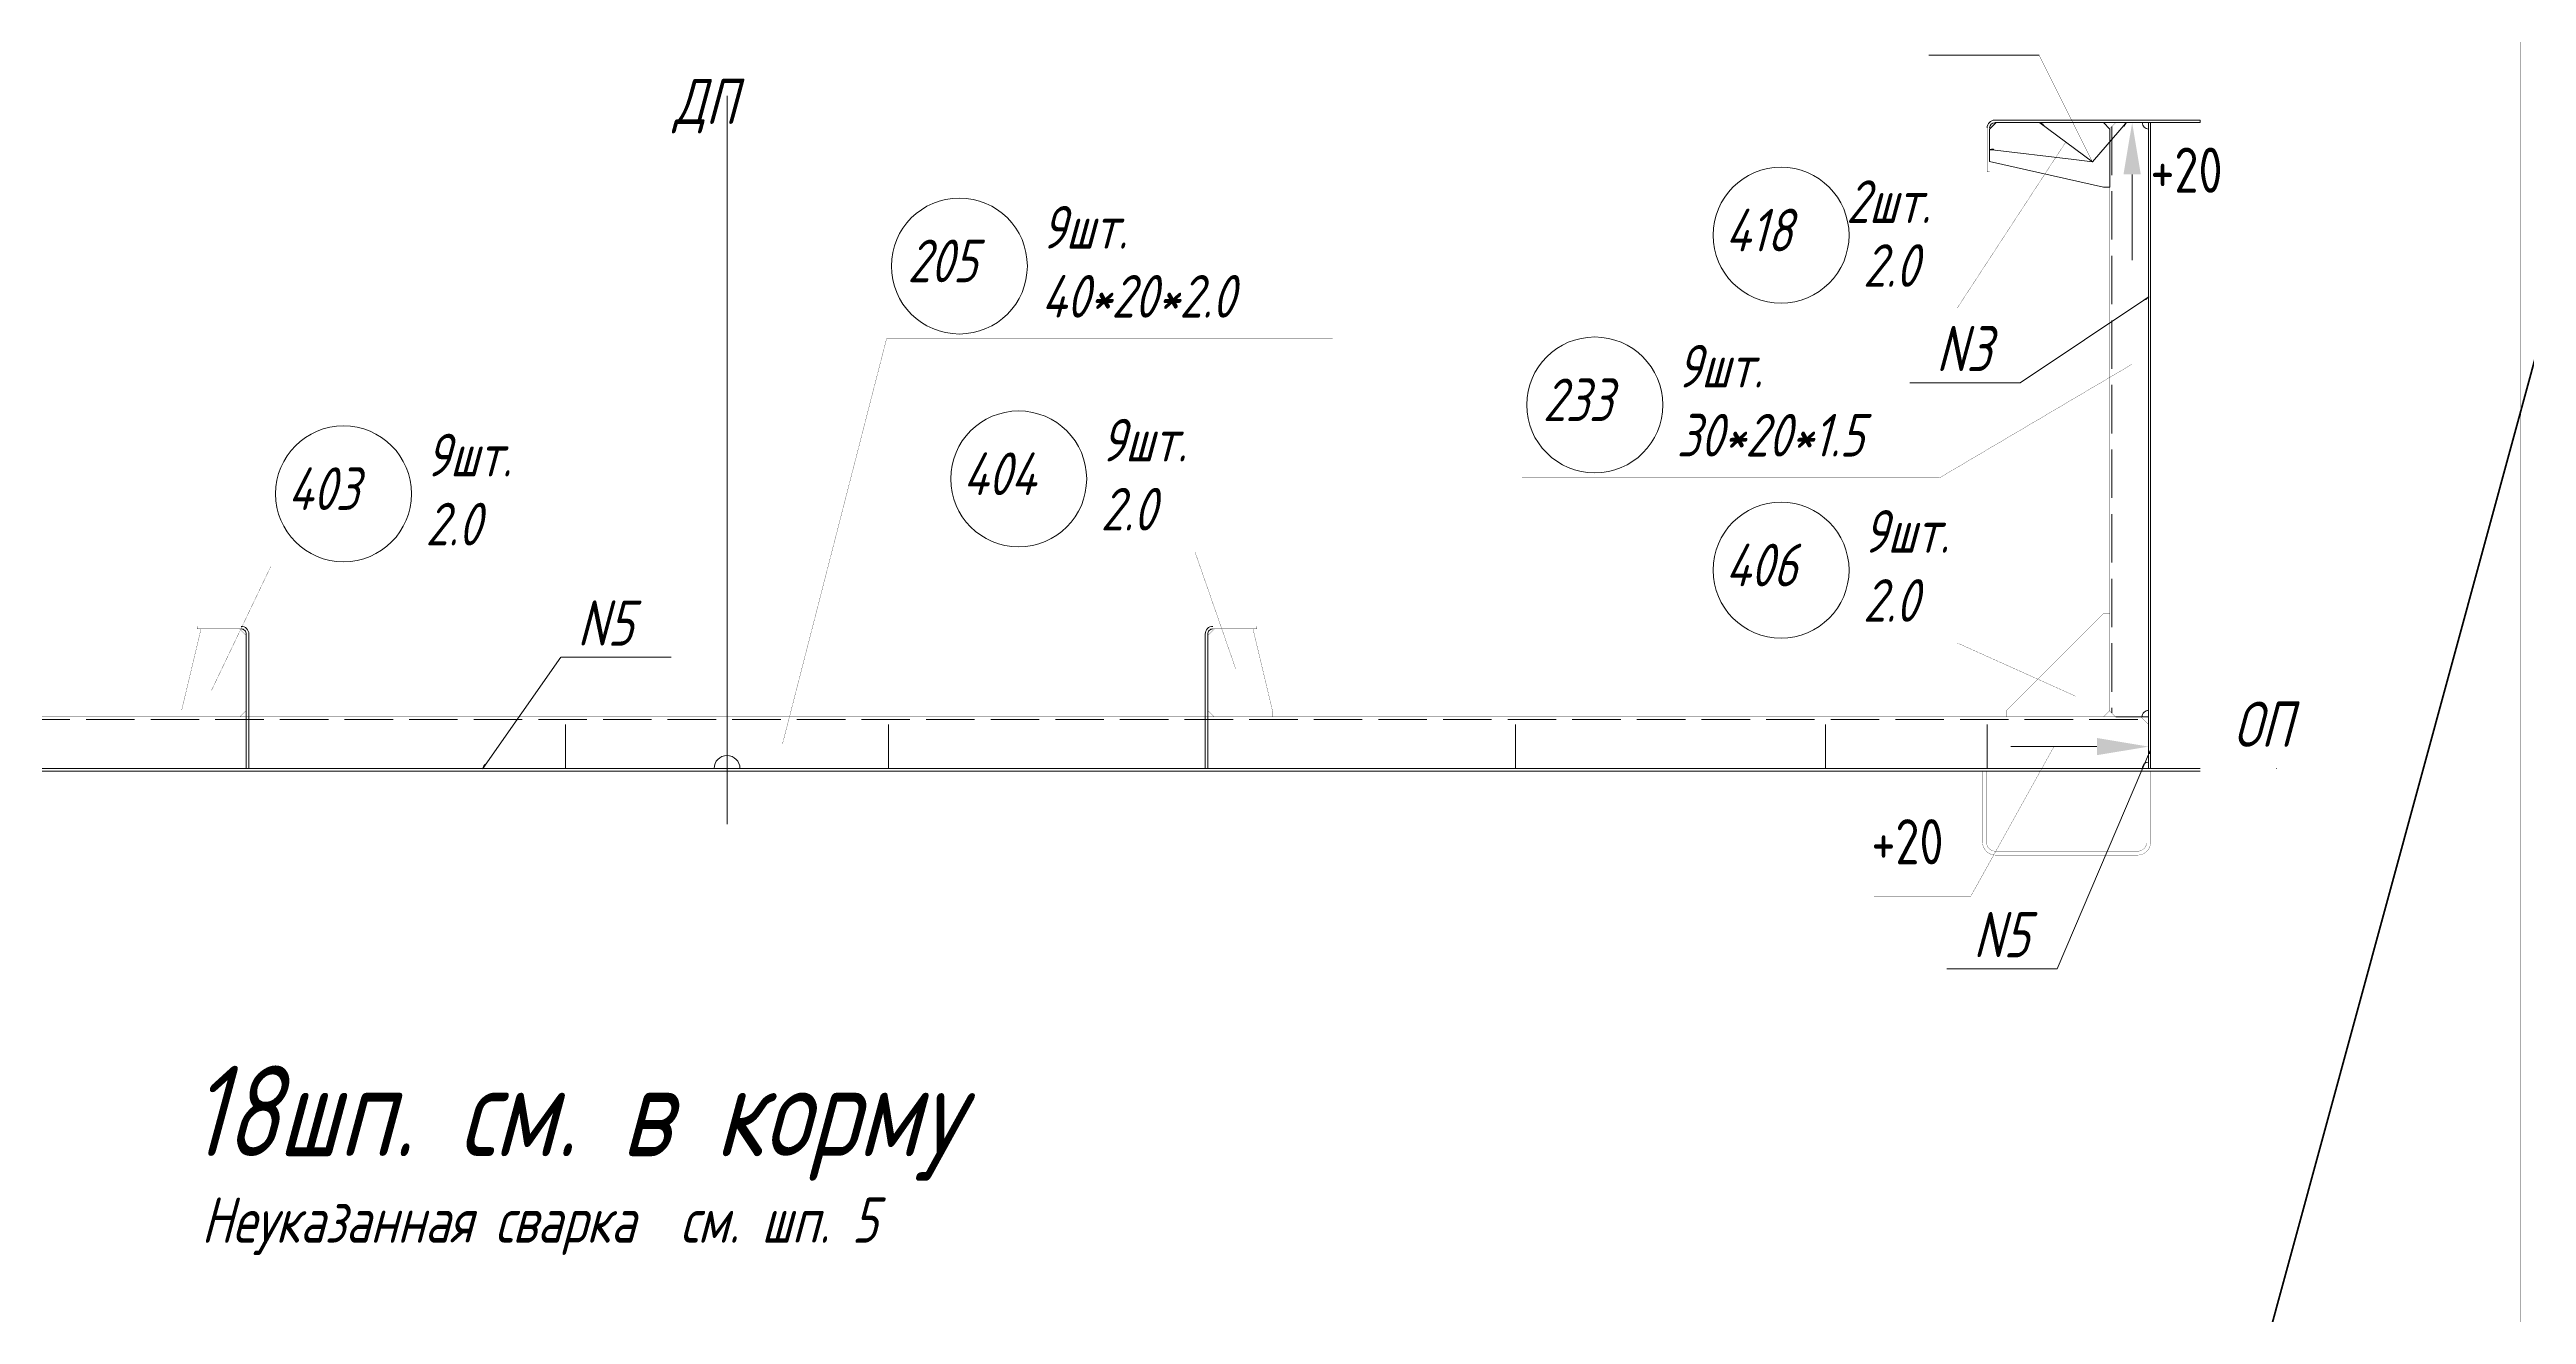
# Model space of a CAD drawing. Header units: millimetres. Extents: x 77380 to 135900, y -26587 to 17301.
# Drawn here: x 117118 to 119035, y 323 to 1302 of the extents above; entities that cross this region are included whole.
import ezdxf

# ---------------------------------------------------------------- set-up
doc = ezdxf.new("R2010")
doc.units = ezdxf.units.MM
for name, pattern in [('K5LT32768', [0]), ('K5LT32769', [50, 37.5, -12.5]), ('K5LT32770', [0]), ('K5LT32772', [0]), ('K5LT32773', [50, 37.5, -12.5]), ('K5LT32780', [0]), ('K5LT32784', [850.2, 600, -125, 0.2, -125]), ('K5LT32789', [340.2, 240, -50, 0.2, -50]), ('K5LT32790', [0]), ('K5LT32831', [0]), ('K5LT32835', [0]), ('K5LT_THIN', [0])]:
    doc.linetypes.add(name, pattern=pattern)
doc.styles.add('KTEXTSTYLE', font='GOST_AU.SHX', dxfattribs={"width": 0.96, "height": 5})

# ---------------------------------------------------------------- blocks, each defined once
blk = doc.blocks.new('U102')
at = {"color": 7, "linetype": 'K5LT32780', "const_width": 0.18}
blk.add_lwpolyline([(110325.3, 12814.4), (118485.3, 12814.4), (118485.3, 18654.4), (110325.3, 18654.4)], close=True, dxfattribs=at)
blk = doc.blocks.new('U93')
blk.add_hatch(color=7).paths.add_polyline_path([(126663.1, 18180.4), (126649.7, 18180.4), (126656.4, 18220.4)])
at = {"color": 7, "linetype": 'K5LT32831', "lineweight": 9}
blk.add_line((126656.4, 18180.4), (126656.4, 18113.9), dxfattribs=at)
blk = doc.blocks.new('U96')
blk.add_hatch(color=7).paths.add_polyline_path([(126629.2, 17730.8), (126629.2, 17744.1), (126669.2, 17737.4)])
at = {"color": 7, "linetype": 'K5LT32831', "lineweight": 9}
blk.add_line((126629.2, 17737.4), (126562.6, 17737.4), dxfattribs=at)
blk = doc.blocks.new('U117')
at = {"color": 7, "linetype": 'K5LT_THIN', "lineweight": 18}
for p, q in [((125440.7, 17806.7), (125380.1, 17720.4)), ((125380.1, 17720.4), (125382.4, 17723.7))]:
    blk.add_line(p, q, dxfattribs=at)
at = {"color": 7, "linetype": 'K5LT32835', "lineweight": 18}
for p, q in [((125380.2, 17720.7), (125380.3, 17720.6)), ((125380.2, 17720.6), (125380.3, 17720.7)), ((125380.2, 17720.6), (125380.2, 17720.5)), ((125380.2, 17720.6), (125380.2, 17720.6)), ((125380.2, 17720.5), (125380.2, 17720.5)), ((125380.2, 17720.5), (125380.2, 17720.5)), ((125380.3, 17720.9), (125380.5, 17721)), ((125380.3, 17720.9), (125380.4, 17720.8)), ((125380.3, 17720.9), (125380.4, 17720.9)), ((125380.3, 17720.8), (125380.3, 17720.7)), ((125380.3, 17720.8), (125380.4, 17720.8)), ((125380.3, 17720.7), (125380.3, 17720.7)), ((125380.4, 17721.1), (125380.6, 17721.2)), ((125380.4, 17721.1), (125380.5, 17720.9)), ((125380.4, 17721.1), (125380.6, 17721.1)), ((125380.4, 17721), (125380.4, 17720.8)), ((125380.4, 17721), (125380.5, 17721)), ((125380.5, 17721.3), (125380.8, 17721.4)), ((125380.5, 17721.3), (125380.6, 17721.1)), ((125380.5, 17721.3), (125380.7, 17721.3)), ((125380.5, 17721.2), (125380.5, 17721)), ((125380.5, 17721.2), (125380.7, 17721.2)), ((125380.6, 17721.6), (125381, 17721.6)), ((125380.6, 17721.5), (125380.7, 17721.2)), ((125380.6, 17721.5), (125380.9, 17721.5)), ((125380.6, 17721.4), (125380.9, 17721.5)), ((125380.6, 17721.4), (125380.6, 17721.1)), ((125380.7, 17721.8), (125381.2, 17721.9)), ((125380.7, 17721.8), (125381.1, 17721.8)), ((125380.7, 17721.7), (125381.1, 17721.8)), ((125380.7, 17721.7), (125380.8, 17721.4)), ((125380.7, 17721.6), (125381, 17721.7)), ((125380.7, 17721.6), (125380.7, 17721.3)), ((125380.8, 17722.1), (125380.9, 17721.6)), ((125380.8, 17722), (125381.3, 17722.1)), ((125380.8, 17722), (125381.3, 17722.1)), ((125380.8, 17722), (125380.9, 17721.5)), ((125380.8, 17721.9), (125381.2, 17722)), ((125380.8, 17721.8), (125380.8, 17721.4)), ((125380.9, 17722.3), (125381, 17721.7)), ((125380.9, 17722.3), (125381.5, 17722.3)), ((125380.9, 17722.2), (125381.4, 17722.3)), ((125380.9, 17722.2), (125381, 17721.6)), ((125380.9, 17722.1), (125381.4, 17722.2)), ((125381, 17722.5), (125381.6, 17722.6)), ((125381, 17722.5), (125381.1, 17721.9)), ((125381, 17722.4), (125381.6, 17722.5)), ((125381, 17722.4), (125381.1, 17721.8)), ((125381, 17722.3), (125381.5, 17722.4)), ((125381.1, 17722.7), (125381.8, 17722.9)), ((125381.1, 17722.7), (125381.8, 17722.8)), ((125381.1, 17722.7), (125381.2, 17722)), ((125381.1, 17722.6), (125381.7, 17722.7)), ((125381.1, 17722.6), (125381.2, 17721.9)), ((125381.1, 17722.5), (125381.7, 17722.6)), ((125381.2, 17723), (125381.7, 17723)), ((125381.2, 17722.9), (125381.7, 17723)), ((125381.2, 17722.9), (125381.3, 17722.2)), ((125381.2, 17722.8), (125381.8, 17722.9)), ((125381.2, 17722.8), (125381.3, 17722.1)), ((125381.3, 17723.2), (125381.5, 17723.2)), ((125381.3, 17723.1), (125381.4, 17722.3)), ((125381.3, 17723.1), (125381.5, 17723.1)), ((125381.3, 17723), (125381.6, 17723.1)), ((125381.3, 17723), (125381.4, 17722.2)), ((125381.4, 17723.2), (125381.5, 17722.5)), ((125381.4, 17723.2), (125381.5, 17722.4)), ((125381.4, 17723.2), (125381.4, 17723.2)), ((125381.5, 17723.2), (125381.6, 17722.5)), ((125381.6, 17723.1), (125381.7, 17722.7)), ((125381.6, 17723.1), (125381.7, 17722.6)), ((125381.7, 17723), (125381.8, 17722.8)), ((125381.8, 17723), (125381.8, 17722.8)), ((125381.9, 17722.9), (125381.9, 17722.9))]:
    blk.add_line(p, q, dxfattribs=at)
at = {"color": 7, "linetype": 'K5LT32835', "const_width": 0.18}
blk.add_lwpolyline([(125381.9, 17722.9), (125380.1, 17720.4), (125381.4, 17723.2)], close=True, dxfattribs=at)
blk = doc.blocks.new('U118')
at = {"color": 7, "linetype": 'K5LT_THIN', "lineweight": 18}
for p, q in [((126569.7, 18019.1), (126669.2, 18085.5)), ((126669.2, 18085.5), (126665.8, 18083.3))]:
    blk.add_line(p, q, dxfattribs=at)
at = {"color": 7, "linetype": 'K5LT32835', "lineweight": 18}
for p, q in [((126666.7, 18083.7), (126666.7, 18083.9)), ((126666.7, 18083.8), (126666.7, 18083.8)), ((126667.3, 18083.7), (126666.7, 18083.8)), ((126667.4, 18083.7), (126666.7, 18083.8)), ((126667.3, 18083.6), (126666.7, 18083.7)), ((126666.8, 18083.6), (126666.9, 18084)), ((126666.8, 18083.7), (126666.8, 18083.9)), ((126667.4, 18083.8), (126666.8, 18083.9)), ((126667.5, 18083.8), (126666.8, 18083.9)), ((126667.2, 18083.5), (126666.8, 18083.6)), ((126667.2, 18083.5), (126666.8, 18083.6)), ((126666.9, 18083.4), (126667, 18084.1)), ((126666.9, 18083.5), (126667, 18084)), ((126667.5, 18083.9), (126666.9, 18084)), ((126667.1, 18083.4), (126666.9, 18083.5)), ((126667.1, 18083.4), (126666.9, 18083.4)), ((126667, 18083.3), (126667.2, 18084.2)), ((126667, 18083.4), (126667.1, 18084.1)), ((126667.6, 18083.9), (126667, 18084)), ((126667, 18083.3), (126667, 18083.3)), ((126667.1, 18083.4), (126667.3, 18084.2)), ((126667.6, 18084), (126667.1, 18084.1)), ((126667.7, 18084), (126667.1, 18084.1)), ((126667.2, 18083.5), (126667.3, 18084.3)), ((126667.8, 18084.1), (126667.2, 18084.2)), ((126667.3, 18083.7), (126667.5, 18084.4)), ((126667.3, 18083.6), (126667.4, 18084.3)), ((126667.8, 18084.1), (126667.3, 18084.2)), ((126667.4, 18083.8), (126667.6, 18084.4)), ((126667.9, 18084.2), (126667.4, 18084.3)), ((126667.9, 18084.2), (126667.4, 18084.3)), ((126667.5, 18083.8), (126667.6, 18084.5)), ((126668, 18084.3), (126667.5, 18084.4)), ((126667.6, 18083.9), (126667.7, 18084.5)), ((126668, 18084.4), (126667.6, 18084.4)), ((126667.7, 18084), (126667.8, 18084.6)), ((126667.7, 18084.1), (126667.9, 18084.6)), ((126668.1, 18084.4), (126667.7, 18084.5)), ((126668.1, 18084.5), (126667.7, 18084.5)), ((126667.8, 18084.2), (126667.9, 18084.7)), ((126668.2, 18084.5), (126667.8, 18084.6)), ((126667.9, 18084.2), (126668, 18084.7)), ((126668.2, 18084.6), (126667.9, 18084.6)), ((126668, 18084.3), (126668.1, 18084.8)), ((126668.3, 18084.6), (126668, 18084.7)), ((126668.3, 18084.7), (126668, 18084.7)), ((126668.1, 18084.4), (126668.2, 18084.8)), ((126668.4, 18084.7), (126668.1, 18084.8)), ((126668.2, 18084.5), (126668.2, 18084.9)), ((126668.2, 18084.6), (126668.3, 18084.9)), ((126668.5, 18084.8), (126668.2, 18084.8)), ((126668.3, 18084.6), (126668.4, 18085)), ((126668.5, 18084.8), (126668.3, 18084.9)), ((126668.6, 18084.9), (126668.3, 18084.9)), ((126668.4, 18084.7), (126668.5, 18085)), ((126668.6, 18084.9), (126668.4, 18085)), ((126668.5, 18084.8), (126668.5, 18085.1)), ((126668.7, 18085), (126668.5, 18085)), ((126668.6, 18085), (126668.7, 18085.2)), ((126668.6, 18084.9), (126668.6, 18085.1)), ((126668.7, 18085.1), (126668.6, 18085.1)), ((126668.8, 18085.1), (126668.6, 18085.1)), ((126668.7, 18085), (126668.8, 18085.2)), ((126668.8, 18085.2), (126668.7, 18085.2)), ((126668.8, 18085.1), (126668.8, 18085.3)), ((126668.9, 18085.2), (126668.8, 18085.2)), ((126668.9, 18085.2), (126668.9, 18085.3)), ((126668.9, 18085.3), (126668.9, 18085.3)), ((126669, 18085.3), (126668.9, 18085.3)), ((126669, 18085.3), (126669, 18085.4)), ((126669, 18085.4), (126669, 18085.4)), ((126669, 18085.4), (126669, 18085.4)), ((126669.1, 18085.5), (126669.1, 18085.5)), ((126669.1, 18085.4), (126669.1, 18085.4))]:
    blk.add_line(p, q, dxfattribs=at)
at = {"color": 7, "linetype": 'K5LT32835', "const_width": 0.18}
blk.add_lwpolyline([(126666.7, 18083.8), (126669.2, 18085.5), (126667, 18083.3)], close=True, dxfattribs=at)
blk = doc.blocks.new('U124')
at = {"color": 7, "linetype": 'K5LT_THIN', "lineweight": 18}
for p, q in [((126598.4, 17565.4), (126670.7, 17735)), ((126670.7, 17735), (126669.1, 17731.3))]:
    blk.add_line(p, q, dxfattribs=at)
at = {"color": 7, "linetype": 'K5LT32835', "lineweight": 18}
for p, q in [((126670.2, 17732.6), (126669.5, 17732.3)), ((126670.1, 17732.5), (126669.5, 17732.3)), ((126669.6, 17732.1), (126669.5, 17732.4)), ((126670.1, 17732.4), (126669.5, 17732.2)), ((126669.6, 17732.2), (126669.5, 17732.3)), ((126669.5, 17732.2), (126669.5, 17732.2)), ((126670.2, 17732.8), (126669.6, 17732.6)), ((126670.2, 17732.7), (126669.6, 17732.4)), ((126670.2, 17732.7), (126669.6, 17732.5)), ((126669.7, 17732.1), (126669.6, 17732.5)), ((126669.8, 17732.1), (126669.6, 17732.5)), ((126670.1, 17732.4), (126669.6, 17732.2)), ((126670.2, 17733), (126669.7, 17732.7)), ((126670.3, 17733), (126669.7, 17732.8)), ((126670.2, 17732.9), (126669.7, 17732.7)), ((126670, 17732), (126669.7, 17732.8)), ((126670, 17732), (126669.7, 17732.7)), ((126669.9, 17732), (126669.7, 17732.6)), ((126670.1, 17732.3), (126669.7, 17732.1)), ((126670.3, 17733.3), (126669.8, 17733.1)), ((126670.3, 17733.2), (126669.8, 17733)), ((126670.3, 17733.1), (126669.8, 17732.9)), ((126670.1, 17732.2), (126669.8, 17733)), ((126670.1, 17732.3), (126669.8, 17733)), ((126670.1, 17732.1), (126669.8, 17732.9)), ((126670.1, 17732.2), (126669.8, 17732.1)), ((126670.3, 17733.4), (126669.9, 17733.2)), ((126670.2, 17732.7), (126669.9, 17733.3)), ((126670.3, 17733.3), (126669.9, 17733.2)), ((126670.2, 17732.6), (126669.9, 17733.2)), ((126670.1, 17732.5), (126669.9, 17733.1)), ((126670, 17732.1), (126669.9, 17732)), ((126670.1, 17732.1), (126669.9, 17732.1)), ((126670.4, 17733.6), (126670, 17733.4)), ((126670.4, 17733.6), (126670, 17733.5)), ((126670.2, 17732.9), (126670, 17733.5)), ((126670.2, 17733), (126670, 17733.5)), ((126670.3, 17733.5), (126670, 17733.3)), ((126670.2, 17732.8), (126670, 17733.4)), ((126670, 17732), (126670, 17732)), ((126670.4, 17733.9), (126670.1, 17733.7)), ((126670.3, 17733.4), (126670.1, 17733.8)), ((126670.4, 17733.8), (126670.1, 17733.7)), ((126670.3, 17733.2), (126670.1, 17733.7)), ((126670.4, 17733.7), (126670.1, 17733.6)), ((126670.3, 17733.1), (126670.1, 17733.6)), ((126670.5, 17734.1), (126670.2, 17734)), ((126670.5, 17734), (126670.2, 17733.9)), ((126670.3, 17733.5), (126670.2, 17733.9)), ((126670.4, 17733.6), (126670.2, 17733.9)), ((126670.4, 17733.9), (126670.2, 17733.8)), ((126670.5, 17734.3), (126670.3, 17734.2)), ((126670.4, 17733.9), (126670.3, 17734.2)), ((126670.5, 17734.2), (126670.3, 17734.1)), ((126670.5, 17734.2), (126670.3, 17734.2)), ((126670.4, 17733.8), (126670.3, 17734.1)), ((126670.4, 17733.7), (126670.3, 17734)), ((126670.5, 17734.5), (126670.4, 17734.4)), ((126670.6, 17734.5), (126670.4, 17734.5)), ((126670.5, 17734.1), (126670.4, 17734.4)), ((126670.5, 17734.3), (126670.4, 17734.4)), ((126670.5, 17734.4), (126670.4, 17734.3)), ((126670.5, 17734), (126670.4, 17734.3)), ((126670.6, 17734.6), (126670.5, 17734.7)), ((126670.6, 17734.7), (126670.5, 17734.6)), ((126670.6, 17734.5), (126670.5, 17734.6)), ((126670.6, 17734.6), (126670.5, 17734.6)), ((126670.5, 17734.4), (126670.5, 17734.5)), ((126670.6, 17734.8), (126670.6, 17734.9)), ((126670.6, 17734.9), (126670.6, 17734.9)), ((126670.6, 17734.9), (126670.6, 17734.9)), ((126670.6, 17734.7), (126670.6, 17734.8)), ((126670.6, 17734.8), (126670.6, 17734.7)), ((126670.6, 17734.8), (126670.6, 17734.8))]:
    blk.add_line(p, q, dxfattribs=at)
at = {"color": 7, "linetype": 'K5LT32835', "const_width": 0.18}
blk.add_lwpolyline([(126669.5, 17732.2), (126670.7, 17735), (126670, 17732)], close=True, dxfattribs=at)
blk = doc.blocks.new('U126')
at = {"color": 7, "linetype": 'K5LT32835', "lineweight": 18}
for p, q in [((126546.1, 18199.6), (126546.1, 18199.6)), ((126546.1, 18199.6), (126546.2, 18199.6)), ((126546.2, 18199.6), (126546.2, 18199.6)), ((126546.2, 18199.6), (126546.2, 18199.6)), ((126546.4, 18199.6), (126546.3, 18199.6)), ((126546.3, 18199.6), (126546.3, 18199.6)), ((126546.5, 18199.7), (126546.4, 18199.6)), ((126546.4, 18199.6), (126546.4, 18199.6)), ((126546.6, 18199.7), (126546.5, 18199.6)), ((126546.5, 18199.7), (126546.6, 18199.6)), ((126546.5, 18199.7), (126546.5, 18199.6)), ((126546.8, 18199.7), (126546.6, 18199.6)), ((126546.7, 18199.7), (126546.6, 18199.6)), ((126546.6, 18199.7), (126546.7, 18199.5)), ((126546.9, 18199.7), (126546.7, 18199.5)), ((126546.7, 18199.7), (126546.8, 18199.5)), ((126547, 18199.7), (126546.8, 18199.5)), ((126546.8, 18199.7), (126547, 18199.5)), ((126546.8, 18199.7), (126546.9, 18199.5)), ((126547.1, 18199.7), (126546.9, 18199.5)), ((126546.9, 18199.7), (126547.1, 18199.5)), ((126547.3, 18199.7), (126547, 18199.5)), ((126547, 18199.7), (126547.1, 18199.5)), ((126547.4, 18199.7), (126547.1, 18199.5)), ((126547.1, 18199.7), (126547.3, 18199.5)), ((126547.1, 18199.7), (126547.2, 18199.5)), ((126547.5, 18199.7), (126547.2, 18199.5)), ((126547.2, 18199.7), (126547.4, 18199.5)), ((126547.6, 18199.7), (126547.3, 18199.5)), ((126547.3, 18199.7), (126547.5, 18199.5)), ((126547.8, 18199.8), (126547.4, 18199.5)), ((126547.7, 18199.8), (126547.4, 18199.5)), ((126547.4, 18199.7), (126547.7, 18199.4)), ((126547.4, 18199.7), (126547.6, 18199.4)), ((126547.9, 18199.8), (126547.5, 18199.4)), ((126547.5, 18199.7), (126547.8, 18199.4)), ((126548.1, 18199.8), (126547.6, 18199.4)), ((126547.6, 18199.7), (126547.9, 18199.4)), ((126548.2, 18199.8), (126547.7, 18199.4)), ((126547.7, 18199.8), (126548, 18199.4)), ((126547.7, 18199.7), (126547.9, 18199.4)), ((126548.3, 18199.8), (126547.8, 18199.4)), ((126547.8, 18199.8), (126548.1, 18199.4)), ((126548.4, 18199.8), (126547.9, 18199.4)), ((126547.9, 18199.8), (126548.2, 18199.4)), ((126548.5, 18199.8), (126548, 18199.4)), ((126548, 18199.8), (126548.3, 18199.4)), ((126548.6, 18199.8), (126548.1, 18199.4)), ((126548.1, 18199.8), (126548.5, 18199.3)), ((126548.1, 18199.8), (126548.4, 18199.3)), ((126548.7, 18199.8), (126548.2, 18199.4)), ((126548.2, 18199.8), (126548.6, 18199.3)), ((126549, 18199.9), (126548.3, 18199.4)), ((126548.9, 18199.8), (126548.3, 18199.4)), ((126548.3, 18199.8), (126548.7, 18199.3)), ((126549.1, 18199.9), (126548.4, 18199.3)), ((126548.4, 18199.8), (126548.8, 18199.3)), ((126548.4, 18199.8), (126548.7, 18199.3)), ((126549.1, 18199.8), (126548.5, 18199.3)), ((126548.5, 18199.8), (126548.9, 18199.3)), ((126548.6, 18199.8), (126549, 18199.3)), ((126549.1, 18199.7), (126548.6, 18199.3)), ((126548.7, 18199.8), (126549.1, 18199.4)), ((126548.7, 18199.8), (126549.1, 18199.3)), ((126549.1, 18199.6), (126548.7, 18199.3)), ((126548.8, 18199.8), (126549.1, 18199.5)), ((126549.1, 18199.5), (126548.8, 18199.3)), ((126548.9, 18199.8), (126549.1, 18199.6)), ((126549.1, 18199.4), (126548.9, 18199.3)), ((126549, 18199.9), (126549.1, 18199.8)), ((126549, 18199.9), (126549.1, 18199.7)), ((126549.1, 18199.4), (126549, 18199.3)), ((126549.1, 18199.9), (126549.1, 18199.9)), ((126549.1, 18199.3), (126549.1, 18199.3))]:
    blk.add_line(p, q, dxfattribs=at)
at = {"color": 7, "linetype": 'K5LT_THIN', "lineweight": 18}
for p, q in [((126546.1, 18199.6), (126550, 18199.2)), ((126611.4, 18191.9), (126546.1, 18199.6))]:
    blk.add_line(p, q, dxfattribs=at)
at = {"color": 7, "linetype": 'K5LT32835', "const_width": 0.18}
blk.add_lwpolyline([(126549.1, 18199.3), (126546.1, 18199.6), (126549.1, 18199.9)], close=True, dxfattribs=at)
blk = doc.blocks.new('U127')
at = {"color": 7, "linetype": 'K5LT32835', "lineweight": 18}
for p, q in [((126585, 18220.4), (126584.9, 18220.4)), ((126585.1, 18220.4), (126585, 18220.4)), ((126585, 18220.4), (126585.1, 18220.3)), ((126585, 18220.4), (126585, 18220.4)), ((126585.2, 18220.3), (126585.1, 18220.3)), ((126585.1, 18220.3), (126585.1, 18220.3)), ((126585.3, 18220.3), (126585.2, 18220.3)), ((126585.2, 18220.3), (126585.2, 18220.2)), ((126585.4, 18220.2), (126585.2, 18220.2)), ((126585.3, 18220.3), (126585.3, 18220.2)), ((126585.5, 18220.2), (126585.3, 18220.2)), ((126585.3, 18220.2), (126585.3, 18220.1)), ((126585.4, 18220.2), (126585.4, 18220.1)), ((126585.7, 18220.1), (126585.4, 18220)), ((126585.6, 18220.1), (126585.4, 18220.1)), ((126585.5, 18220.2), (126585.6, 18220)), ((126585.5, 18220.2), (126585.5, 18220)), ((126585.8, 18220), (126585.5, 18220)), ((126585.6, 18220.1), (126585.6, 18219.9)), ((126585.9, 18220), (126585.6, 18219.9)), ((126585.7, 18220.1), (126585.8, 18219.8)), ((126585.7, 18220.1), (126585.7, 18219.9)), ((126586.1, 18219.9), (126585.7, 18219.8)), ((126586, 18219.9), (126585.7, 18219.9)), ((126585.8, 18220), (126585.8, 18219.8)), ((126586.2, 18219.8), (126585.8, 18219.8)), ((126585.9, 18220), (126586, 18219.6)), ((126585.9, 18220), (126585.9, 18219.7)), ((126586.3, 18219.8), (126585.9, 18219.7)), ((126586, 18219.9), (126586.1, 18219.6)), ((126586.5, 18219.7), (126586, 18219.6)), ((126586.4, 18219.7), (126586, 18219.7)), ((126586.1, 18219.9), (126586.1, 18219.5)), ((126586.6, 18219.6), (126586.1, 18219.6)), ((126586.2, 18219.9), (126586.2, 18219.5)), ((126586.2, 18219.8), (126586.3, 18219.4)), ((126586.7, 18219.6), (126586.2, 18219.5)), ((126586.8, 18219.5), (126586.2, 18219.5)), ((126586.3, 18219.8), (126586.4, 18219.4)), ((126586.9, 18219.5), (126586.3, 18219.4)), ((126586.4, 18219.8), (126586.4, 18219.3)), ((126586.4, 18219.7), (126586.5, 18219.3)), ((126587, 18219.4), (126586.4, 18219.4)), ((126586.5, 18219.7), (126586.6, 18219.2)), ((126587.1, 18219.4), (126586.5, 18219.3)), ((126587.2, 18219.3), (126586.5, 18219.2)), ((126586.6, 18219.7), (126586.6, 18219.2)), ((126586.6, 18219.6), (126586.7, 18219.1)), ((126587.3, 18219.3), (126586.6, 18219.2)), ((126586.7, 18219.6), (126586.8, 18219.1)), ((126587.5, 18219.2), (126586.7, 18219.1)), ((126587.4, 18219.2), (126586.7, 18219.1)), ((126586.8, 18219.6), (126586.9, 18219)), ((126586.8, 18219.5), (126586.9, 18218.9)), ((126587.6, 18219.2), (126586.8, 18219)), ((126586.9, 18219.5), (126587, 18218.9)), ((126587.6, 18219.1), (126586.9, 18219)), ((126587, 18219.5), (126587.1, 18218.8)), ((126587.6, 18219), (126587, 18218.9)), ((126587.5, 18218.9), (126587, 18218.9)), ((126587.1, 18219.4), (126587.2, 18218.7)), ((126587.1, 18219.4), (126587.1, 18218.8)), ((126587.5, 18218.9), (126587.1, 18218.8)), ((126587.2, 18219.4), (126587.3, 18218.7)), ((126587.4, 18218.8), (126587.2, 18218.8)), ((126587.3, 18219.3), (126587.4, 18218.8)), ((126587.3, 18219.3), (126587.4, 18218.7)), ((126587.3, 18218.7), (126587.3, 18218.7)), ((126587.4, 18218.7), (126587.3, 18218.7)), ((126587.4, 18219.3), (126587.5, 18218.8)), ((126587.5, 18219.2), (126587.6, 18219)), ((126587.5, 18219.2), (126587.5, 18218.9)), ((126587.6, 18219.2), (126587.6, 18219.1)), ((126587.7, 18219.1), (126587.7, 18219.1))]:
    blk.add_line(p, q, dxfattribs=at)
at = {"color": 7, "linetype": 'K5LT_THIN', "lineweight": 18}
for p, q in [((126584.9, 18220.4), (126588.1, 18218.1)), ((126625.6, 18190.2), (126584.9, 18220.4))]:
    blk.add_line(p, q, dxfattribs=at)
at = {"color": 7, "linetype": 'K5LT32835', "const_width": 0.18}
blk.add_lwpolyline([(126587.3, 18218.7), (126584.9, 18220.4), (126587.7, 18219.1)], close=True, dxfattribs=at)
blk = doc.blocks.new('U128')
at = {"color": 7, "linetype": 'K5LT_THIN', "lineweight": 18}
for p, q in [((126625.6, 18190.2), (126651.8, 18220.4)), ((126651.8, 18220.4), (126649.2, 18217.4))]:
    blk.add_line(p, q, dxfattribs=at)
at = {"color": 7, "linetype": 'K5LT32835', "lineweight": 18}
for p, q in [((126650.6, 18218.3), (126649.9, 18218.2)), ((126649.9, 18218.2), (126649.9, 18218.2)), ((126650, 18218.1), (126649.9, 18218.2)), ((126650.6, 18218.2), (126649.9, 18218.1)), ((126650.7, 18218.4), (126650, 18218.3)), ((126650, 18218.1), (126650, 18218.3)), ((126650.6, 18218.3), (126650, 18218.3)), ((126650.5, 18218.1), (126650, 18218.1)), ((126650.7, 18218.5), (126650.1, 18218.4)), ((126650.8, 18218.5), (126650.1, 18218.5)), ((126650.1, 18218), (126650.1, 18218.4)), ((126650.2, 18217.9), (126650.1, 18218.4)), ((126650.5, 18218.1), (126650.1, 18218)), ((126650.5, 18218), (126650.1, 18218)), ((126650.3, 18217.8), (126650.2, 18218.6)), ((126650.8, 18218.6), (126650.2, 18218.5)), ((126650.2, 18217.9), (126650.2, 18218.5)), ((126650.4, 18217.9), (126650.2, 18217.9)), ((126650.4, 18217.8), (126650.3, 18218.7)), ((126650.8, 18218.7), (126650.3, 18218.6)), ((126650.9, 18218.7), (126650.3, 18218.7)), ((126650.4, 18217.9), (126650.3, 18217.8)), ((126650.3, 18217.8), (126650.3, 18217.8)), ((126650.9, 18218.9), (126650.4, 18218.8)), ((126650.5, 18218), (126650.4, 18218.8)), ((126650.9, 18218.8), (126650.4, 18218.7)), ((126650.4, 18217.9), (126650.4, 18218.7)), ((126650.5, 18218.1), (126650.5, 18218.9)), ((126650.6, 18218.2), (126650.5, 18218.9)), ((126651, 18218.9), (126650.5, 18218.9)), ((126651.1, 18219.1), (126650.6, 18219)), ((126650.6, 18218.3), (126650.6, 18219)), ((126651, 18219), (126650.6, 18219)), ((126651.1, 18219.2), (126650.7, 18219.2)), ((126650.7, 18218.4), (126650.7, 18219.1)), ((126650.8, 18218.5), (126650.7, 18219.1)), ((126651.1, 18219.1), (126650.7, 18219.1)), ((126650.9, 18218.7), (126650.8, 18219.3)), ((126651.2, 18219.3), (126650.8, 18219.2)), ((126650.8, 18218.6), (126650.8, 18219.2)), ((126651, 18218.9), (126650.9, 18219.4)), ((126651.2, 18219.4), (126650.9, 18219.4)), ((126650.9, 18218.8), (126650.9, 18219.3)), ((126651.2, 18219.3), (126650.9, 18219.3)), ((126651, 18219), (126651, 18219.5)), ((126651.3, 18219.5), (126651, 18219.4)), ((126651.3, 18219.5), (126651, 18219.5)), ((126651.4, 18219.7), (126651.1, 18219.6)), ((126651.1, 18219.2), (126651.1, 18219.6)), ((126651.4, 18219.6), (126651.1, 18219.6)), ((126651.1, 18219.1), (126651.1, 18219.5)), ((126651.2, 18219.3), (126651.2, 18219.7)), ((126651.3, 18219.4), (126651.2, 18219.7)), ((126651.4, 18219.7), (126651.2, 18219.7)), ((126651.5, 18219.9), (126651.3, 18219.8)), ((126651.3, 18219.5), (126651.3, 18219.8)), ((126651.5, 18219.8), (126651.3, 18219.8)), ((126651.6, 18220), (126651.4, 18220)), ((126651.4, 18219.6), (126651.4, 18219.9)), ((126651.4, 18219.7), (126651.4, 18219.9)), ((126651.6, 18219.9), (126651.4, 18219.9)), ((126651.5, 18219.9), (126651.5, 18220.1)), ((126651.5, 18219.8), (126651.5, 18220)), ((126651.6, 18220), (126651.5, 18220)), ((126651.7, 18220.2), (126651.6, 18220.2)), ((126651.6, 18220), (126651.6, 18220.1)), ((126651.7, 18220.1), (126651.6, 18220.1)), ((126651.7, 18220.2), (126651.7, 18220.3)), ((126651.8, 18220.3), (126651.7, 18220.3)), ((126651.7, 18220.1), (126651.7, 18220.2)), ((126651.7, 18220.2), (126651.7, 18220.2)), ((126651.8, 18220.4), (126651.8, 18220.4)), ((126651.8, 18220.4), (126651.8, 18220.4)), ((126651.8, 18220.3), (126651.8, 18220.3))]:
    blk.add_line(p, q, dxfattribs=at)
at = {"color": 7, "linetype": 'K5LT32835', "const_width": 0.18}
blk.add_lwpolyline([(126649.9, 18218.2), (126651.8, 18220.4), (126650.3, 18217.8)], close=True, dxfattribs=at)

msp = doc.modelspace()

# ---------------------------------------------------------------- linework, layer by layer
at = {"color": 7, "linetype": 'K5LT32780', "lineweight": 18}
for p, q in [((118657.618, 1297.31), (118572.3, 1297.31)), ((118642.83, 1043.862), (118557.512, 1043.862)), ((117513.887, 831.393), (117599.205, 831.393)), ((118671.565, 590.181), (118586.247, 590.181))]:
    msp.add_line(p, q, dxfattribs=at)
at = {"color": 1, "linetype": 'K5LT32772', "lineweight": 18, "true_color": 0xff0000}
msp.add_line((117642.314, 701.991), (117642.314, 1265.826), dxfattribs=at)
at = {"color": 3, "linetype": 'K5LT32768', "lineweight": 18, "true_color": 0x00ff00}
for p, q in [((118623.313, 1247.178), (118782.313, 1247.178)), ((118623.313, 1245.178), (118782.313, 1245.178)), ((118742.314, 1245.178), (118716.813, 1245.178)), ((118742.314, 785.178), (118742.314, 1245.178)), ((118742.314, 745.178), (118742.314, 1245.178)), ((118743.814, 745.178), (118743.814, 1245.178)), ((117270.313, 745.178), (117270.313, 849.251)), ((117272.314, 745.178), (117272.314, 849.251)), ((118012.313, 745.178), (118012.313, 849.251)), ((118014.314, 745.178), (118014.314, 849.251)), ((118716.813, 785.178), (118742.314, 785.178)), ((118742.314, 779.178), (118742.314, 745.178)), ((118782.313, 745.178), (116502.314, 745.178)), ((118782.313, 743.178), (116502.314, 743.178)), ((118742.314, 745.178), (116542.314, 745.178))]:
    msp.add_line(p, q, dxfattribs=at)
at = {"color": 7, "linetype": 'K5LT_THIN', "lineweight": 18}
for p, q in [((118782.313, 1247.178), (118782.313, 1245.178)), ((118684.536, 1216.591), (118698.804, 1214.894))]:
    msp.add_line(p, q, dxfattribs=at)
at = {"color": 2, "linetype": 'K5LT32770', "lineweight": 18, "true_color": 0xffff00}
for p, q in [((118624.312, 1245.178), (118619.312, 1240.178)), ((118619.312, 1240.178), (118619.312, 1215.178)), ((118707.313, 1245.178), (118639.314, 1245.178)), ((118712.313, 1240.178), (118707.313, 1245.178)), ((118712.313, 1195.178), (118712.313, 1240.178)), ((118619.312, 1215.178), (118707.313, 1195.178)), ((118707.313, 1195.178), (118712.313, 1195.178))]:
    msp.add_line(p, q, dxfattribs=at)
at = {"color": 3, "linetype": 'K5LT32769', "lineweight": 18, "true_color": 0x00ff00}
msp.add_line((118713.758, 1242.123), (118713.758, 788.233), dxfattribs=at)
at = {"color": 1, "linetype": 'K5LT32773', "lineweight": 18, "true_color": 0xff0000}
msp.add_line((116546.386, 783.251), (118738.241, 783.251), dxfattribs=at)
at = {"color": 3, "linetype": 'K5LT32789', "lineweight": 18, "true_color": 0x00ff00}
for p, q in [((117517.314, 779.178), (117517.314, 745.178)), ((117767.314, 745.178), (117767.314, 779.178)), ((118252.314, 745.178), (118252.314, 779.178)), ((118492.314, 745.178), (118492.314, 779.178)), ((118617.314, 745.178), (118617.314, 779.178))]:
    msp.add_line(p, q, dxfattribs=at)
at = {"color": 1, "linetype": 'K5LT32784', "lineweight": 18, "true_color": 0xff0000}
msp.add_line((116415.668, 745.178), (118880.697, 745.178), dxfattribs=at)
at = {"color": 6, "lineweight": 100}
msp.add_lwpolyline([(118687.069, -237.954), (121815.629, 11251.301), (126011.922, 3221.129)], dxfattribs=at)
at = {"color": 7, "linetype": 'K5LT32780', "const_width": 0.18}
for points in [[(118572.3, 1297.31), (118657.618, 1297.31), (118698.804, 1214.894)], [(118529.928, 646.382), (118604.729, 646.382), (118669.051, 762.178)]]:
    msp.add_lwpolyline(points, dxfattribs=at)
at = {"color": 1, "linetype": 'K5LT32772', "true_color": 0xff0000, "const_width": 0.18}
for points in [[(118401.528, 1101.659), (118594.241, 1101.659), (118678.372, 1230.389)], [(118617.313, 1241.105), (118617.313, 1207.178), (118619.312, 1207.178), (118619.312, 1241.105)], [(118110.84, 1077.799), (117765.739, 1077.799), (117685.226, 764.146)], [(118257.386, 970.277), (118580.613, 970.277), (118729.158, 1057.962)], [(117481.953, 901.48), (117289.239, 901.48), (117243.413, 805.633)], [(117811.653, 913.022), (118004.367, 913.022), (118036.002, 822.111)], [(118401.528, 842.381), (118594.241, 842.381), (118686.024, 801.08)], [(116542.314, 779.178), (116548.387, 785.251), (118736.241, 785.251), (118742.314, 779.178)]]:
    msp.add_lwpolyline(points, dxfattribs=at)
at = {"color": 3, "linetype": 'K5LT32768', "true_color": 0x00ff00, "const_width": 0.18}
for points in [[(118716.813, 1245.178), (118712.258, 1240.623), (118712.258, 789.733), (118716.813, 785.178)], [(117266.314, 855.251), (117232.386, 855.251), (117232.386, 853.251), (117266.314, 853.251)], [(118018.313, 855.251), (118052.241, 855.251), (118052.241, 853.251), (118018.313, 853.251)]]:
    msp.add_lwpolyline(points, dxfattribs=at)
at = {"color": 2, "linetype": 'K5LT32770', "true_color": 0xffff00, "const_width": 0.18}
for points in [[(118707.313, 785.178), (118632.313, 785.178), (118632.313, 790.178), (118707.313, 865.178), (118712.313, 865.178), (118712.313, 790.178), (118707.313, 785.178)], [(117270.313, 790.178), (117270.313, 848.178), (117265.313, 853.178), (117235.313, 853.178), (117220.313, 790.178), (117220.313, 785.178), (117265.313, 785.178), (117270.313, 790.178)], [(118014.314, 790.178), (118014.314, 848.178), (118019.314, 853.178), (118049.314, 853.178), (118064.314, 790.178), (118064.314, 785.178), (118019.314, 785.178), (118014.314, 790.178)]]:
    msp.add_lwpolyline(points, dxfattribs=at)
at = {"color": 8, "linetype": 'K5LT32790', "true_color": 0x808080, "const_width": 0.18}
msp.add_lwpolyline([(118740.814, 743.178), (118740.814, 688.178, -0.41421356), (118733.814, 681.178), (118623.814, 681.178, -0.41421356), (118616.814, 688.178), (118616.814, 743.178), (118613.814, 743.178), (118613.814, 688.178, 0.41421356), (118623.814, 678.178), (118733.814, 678.178, 0.41421356), (118743.814, 688.178), (118743.814, 743.178)], format="xyb", close=True, dxfattribs=at)
at = {"color": 1, "linetype": 'K5LT32772', "lineweight": 18, "true_color": 0xff0000}
for centre in [(118457.888, 1158.019), (117822.099, 1134.159), (118313.746, 1026.637), (117868.013, 969.382), (117345.599, 957.84), (118457.888, 898.741)]:
    msp.add_circle(centre, 52.603, dxfattribs=at)
at = {"color": 3, "linetype": 'K5LT32768', "lineweight": 18, "true_color": 0x00ff00}
for centre, radius, start, end in [((118623.313, 1241.105), 6, 89.998352, 180.001648), ((118623.313, 1241.104), 4.001, 89.999329, 179.989746), ((118742.314, 1245.178), 5.001, 180.002472, 269.997528), ((117266.314, 849.251), 6, 359.998352, 90.001648), ((117266.314, 849.252), 3.999, 359.993195, 90.006798), ((118018.313, 849.251), 6, 89.998352, 180.001648), ((118018.313, 849.252), 3.999, 89.993202, 180.006805), ((118742.314, 785.178), 5, 89.99501, 179.996246), ((118742.314, 745.178), 5.001, 90.002472, 179.997528)]:
    msp.add_arc(centre, radius, start, end, dxfattribs=at)
at = {"color": 7, "linetype": 'K5LT_THIN', "lineweight": 18}
msp.add_arc((117642.314, 745.178), 10, 0, 180, dxfattribs=at)

# ---------------------------------------------------------------- block references
for name, p in [('U102', (545.046, -14630.011)), ('U128', (-7926.84, -16975.266)), ('U127', (-7926.84, -16975.266)), ('U93', (-7926.84, -16975.266)), ('U126', (-7926.84, -16975.266)), ('U118', (-7926.84, -16975.266)), ('U117', (-7926.84, -16975.266)), ('U96', (-7926.84, -16975.266)), ('U124', (-7926.84, -16975.266))]:
    msp.add_blockref(name, p)

# ---------------------------------------------------------------- texts
at = {"color": 7, "char_height": 2.5, "attachment_point": 1, "style": 'KTEXTSTYLE'}
for s, insert in [('\\H3.5;\\W0.965;\\Q15;\\Q15;\\H35.00;ДП', (117601.185, 1279.073)), ('\\H3.5;\\W0.965;\\Q15;\\Q0;\\H35.00;+20', (118743.754, 1225.888)), ('\\H3.5;\\W0.965;\\Q15;\\Q15;\\H33.00;2шт.', (118508.293, 1200.54)), ('\\H3.5;\\W0.965;\\Q15;\\Q15;\\H33.00;9шт.', (117885.504, 1180.68)), ('\\H3.5;\\W0.965;\\Q15;\\Q15;\\H33.00;{\\c255;418}', (118414.772, 1178.495)), ('\\H3.5;\\W0.965;\\Q15;\\Q15;\\H33.00;{\\c255;205}', (117781.963, 1154.634)), ('\\H3.5;\\W0.965;\\Q15;\\Q15;\\H33.00;{\\c255;2.0}', (118521.293, 1151.097)), ('\\H3.5;\\W0.965;\\Q15;\\Q15;\\H33.00;{\\c255;40*20*2.0}', (117885.504, 1127.238)), ('\\H3.5;\\W0.965;\\Q15;\\Q15;\\H35.00;N3', (118577.83, 1087.714)), ('\\H3.5;\\W0.965;\\Q15;\\Q15;\\H33.00;9шт.', (118377.151, 1073.158)), ('\\H3.5;\\W0.965;\\Q15;\\Q15;\\H33.00;{\\c255;233}', (118273.61, 1047.113)), ('\\H3.5;\\W0.965;\\Q15;\\Q15;\\H33.00;9шт.', (117931.418, 1015.903)), ('\\H3.5;\\W0.965;\\Q15;\\Q15;\\H33.00;{\\c255;30*20*1.5}', (118377.151, 1019.716)), ('\\H3.5;\\W0.965;\\Q15;\\Q15;\\H33.00;9шт.', (117409.004, 1004.361)), ('\\H3.5;\\W0.965;\\Q15;\\Q15;\\H33.00;{\\c255;403}', (117302.483, 978.316)), ('\\H3.5;\\W0.965;\\Q15;\\Q15;\\H33.00;{\\c255;404}', (117824.897, 989.857)), ('\\H3.5;\\W0.965;\\Q15;\\Q15;\\H33.00;{\\c255;2.0}', (117931.418, 962.46)), ('\\H3.5;\\W0.965;\\Q15;\\Q15;\\H33.00;{\\c255;2.0}', (117409.004, 950.918)), ('\\H3.5;\\W0.965;\\Q15;\\Q15;\\H33.00;9шт.', (118521.293, 945.262)), ('\\H3.5;\\W0.965;\\Q15;\\Q15;\\H33.00;{\\c255;406}', (118414.772, 919.217)), ('\\H3.5;\\W0.965;\\Q15;\\Q15;\\H33.00;{\\c255;2.0}', (118521.293, 891.819)), ('\\H3.5;\\W0.965;\\Q15;\\Q15;\\H35.00;N5', (117526.387, 875.246)), ('\\H3.5;\\W0.965;\\Q15;\\Q15;\\H35.00;ОП', (118807.84, 796.939)), ('\\H3.5;\\W0.965;\\Q15;\\Q0;\\H35.00;+20', (118527.864, 706.013)), ('\\H3.5;\\W0.965;\\Q15;\\Q15;\\H35.00;N5', (118606.565, 634.033)), ('{\\H28x;\\Q15;\\W0.965;18шп. см. в корму}', (117226.302, 515.08)), ('\\H3.5;\\W0.965;\\Q15;\\Q15;\\H35.00;Неуказанная сварка  см. шп. 5', (117235.506, 413.133))]:
    msp.add_mtext(s, dxfattribs=dict(at, insert=insert))

doc.saveas('drawing.dxf')
